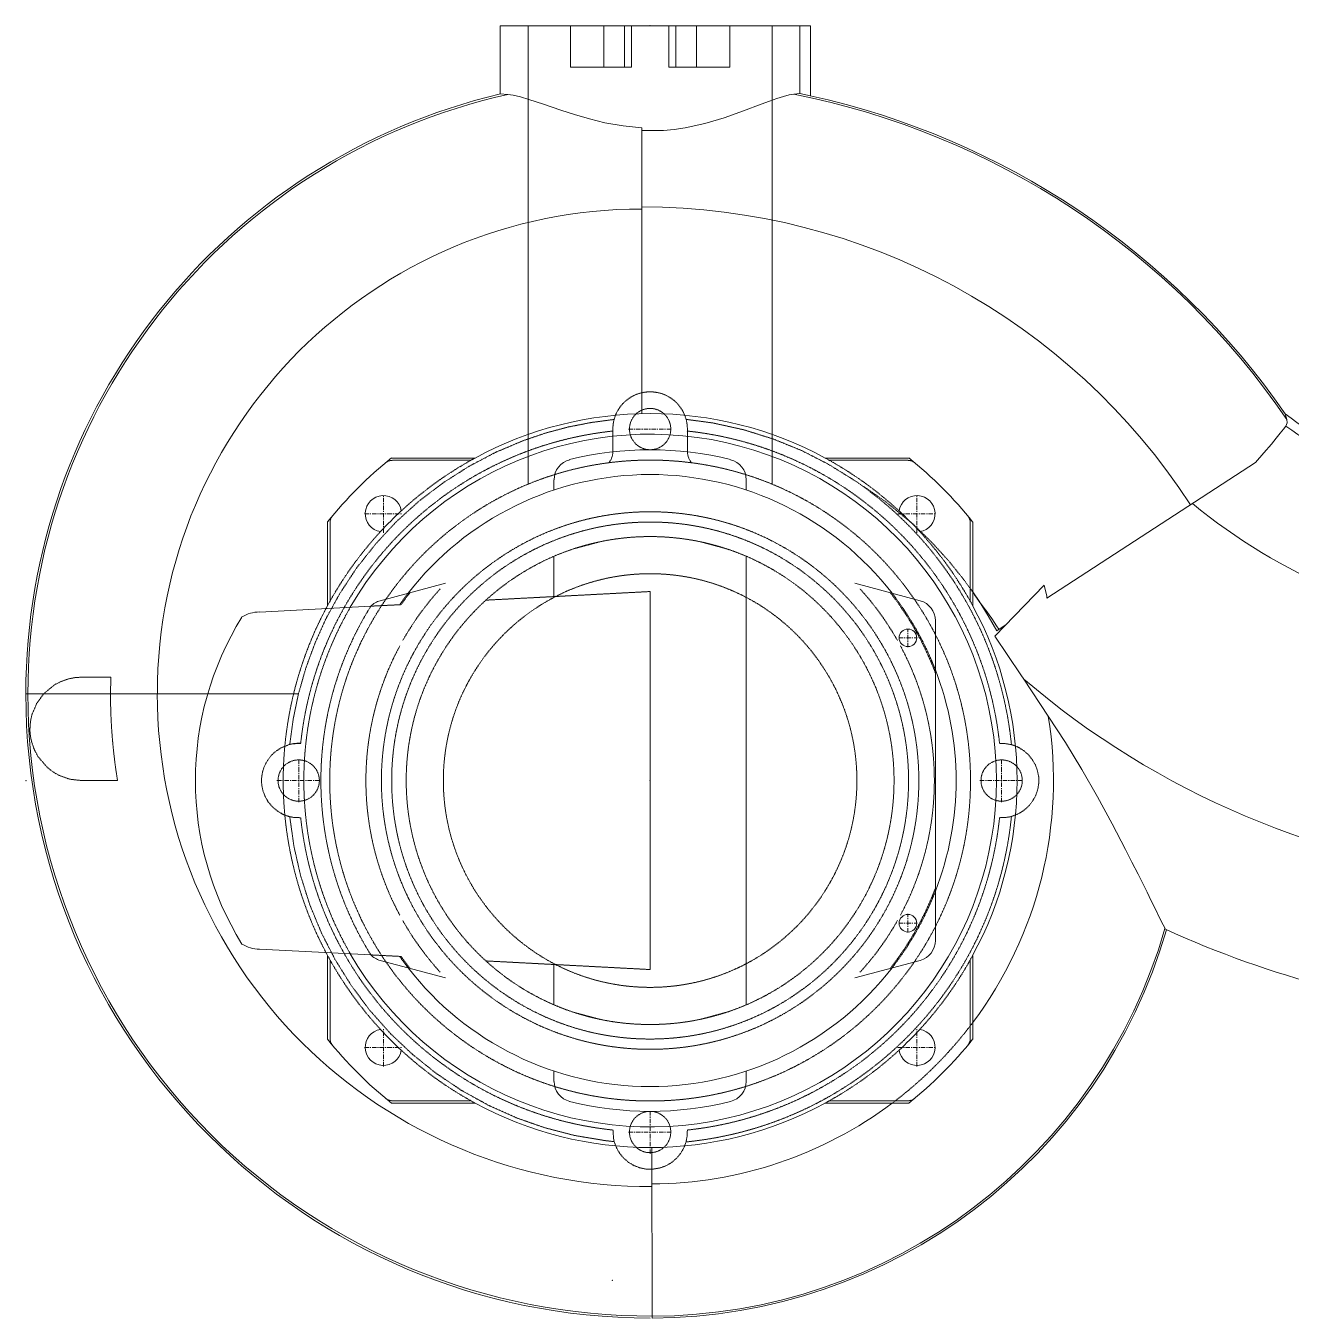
# Model space of a CAD drawing. Header units: millimetres. Extents: x 842 to 5141, y 625 to 3919.
# Drawn here: x 842 to 2001, y 625 to 1808 of the extents above; entities that cross this region are included whole.
import ezdxf

# ---------------------------------------------------------------- set-up
doc = ezdxf.new("R2010")
doc.units = ezdxf.units.MM
doc.linetypes.add('CENTER', pattern=[7, 4, -1, 1, -1])
doc.linetypes.add('DASHED', pattern=[0.75, 0.5, -0.25])
for name, color, linetype, lineweight in [('2d ConnectionPoints', 7, 'Continuous', 50), ('AM_0', 7, 'Continuous', 50), ('AM_4', 3, 'Continuous', 25), ('AM_7', 4, 'CENTER', 20), ('AM_9', 6, 'DASHED', 25)]:
    doc.layers.add(name, color=color, linetype=linetype, lineweight=lineweight)

msp = doc.modelspace()

# ---------------------------------------------------------------- linework, layer by layer
at = {"layer": '2d ConnectionPoints', "lineweight": 13}
for p in [(1413.8, 1808.1), (842.3, 1117.3), (1413.8, 1117.3, 198.7), (1413.8, 1117.3, 478.8), (1413.8, 1117.3, -335), (1413.8, 1117.3, 198.7), (1413.8, 1117.3), (1413.8, 1117.3, -278.2), (1379.2, 659.7)]:
    msp.add_point(p, dxfattribs=at)
at = {"layer": 'AM_0', "lineweight": 13}
for p, q in [((1276.6, 1808.1), (1276.6, 1745.6)), ((1276.6, 1808.1), (1560.5, 1808.1)), ((1340.9, 1808.1), (1340.9, 1770.2)), ((1371.3, 1770.2), (1371.3, 1808.1)), ((1396.8, 1770.2), (1396.8, 1808.1)), ((1430.9, 1770.2), (1430.9, 1808.1)), ((1456.4, 1770.2), (1456.4, 1808.1)), ((1486.8, 1770.2), (1486.8, 1808.1)), ((1550.7, 1746), (1550.7, 1808.1)), ((1560.5, 1744), (1560.5, 1808.1)), ((1340.9, 1770.2), (1396.8, 1770.2)), ((1430.9, 1770.2), (1486.8, 1770.2)), ((1276.6, 1745.7), (1283.4, 1745.3)), ((1545.4, 1745.6), (1550.7, 1746)), ((1550.7, 1746), (1560.5, 1744)), ((1406.3, 1714.6), (1406.3, 1453.1)), ((1995.1, 1453), (1996.8, 1447.9)), ((1253.6, 1412.5), (1177, 1412.5)), ((1650.7, 1412.5), (1574.1, 1412.5)), ((1968, 1408.3), (1777.1, 1284.3)), ((1325.8, 1392.6), (1325.8, 1383.2)), ((1501.8, 1383.2), (1501.8, 1392.6)), ((1118.6, 1354.2), (1118.6, 1277.5)), ((1709.1, 1277.5), (1709.1, 1354.2)), ((1226.6, 1298), (1166.7, 1281.9)), ((1661, 1281.9), (1601.1, 1298)), ((1709.1, 1290), (1714.9, 1281.5)), ((1774.4, 1296), (1729.5, 1249.5)), ((1158.1, 1276.9), (1056.2, 1271.5)), ((1675, 970.9), (1675, 1263.6)), ((1739.7, 1260), (1731.1, 1254.4)), ((1755.9, 1210.2), (1778.3, 1176.2)), ((1885.2, 981.8), (1885.7, 981.2)), ((1056.2, 963), (1158.1, 957.7)), ((1118.6, 957), (1118.6, 880.4)), ((1166.7, 952.7), (1226.6, 936.6)), ((1601.1, 936.6), (1661, 952.7)), ((1709.1, 880.4), (1709.1, 957)), ((1325.8, 851.4), (1325.8, 841.9)), ((1501.8, 841.9), (1501.8, 851.4)), ((1177, 822.1), (1253.6, 822.1)), ((1574.1, 822.1), (1650.7, 822.1)), ((1415.3, 781.4), (1415.8, 625.2))]:
    msp.add_line(p, q, dxfattribs=at)
for points in [[(1283.4, 1745.3), (1288.5, 1744.6), (1295, 1743.1), (1302.8, 1740.8), (1316.3, 1736.3), (1332.1, 1731), (1344.7, 1726.9), (1358.2, 1723), (1372.4, 1719.4), (1389.1, 1716.4), (1406.3, 1714.6)], [(1406.3, 1712.2), (1425.9, 1712.3), (1435.9, 1713.2), (1445.8, 1714.7), (1464, 1718.8), (1481.5, 1724), (1499.2, 1730.3), (1515.4, 1736.3), (1523, 1739.1), (1529.8, 1741.5), (1536, 1743.5), (1541.2, 1744.9), (1545.4, 1745.6)], [(1996.8, 1447.9), (1997.1, 1444.7), (1995.9, 1441.8)], [(1995.9, 1441.8), (1993.6, 1438.8), (1990.6, 1435.1), (1986.9, 1430.6), (1982.5, 1425.3), (1975.7, 1417.4), (1968, 1408.3)], [(1777.1, 1284.3), (1776.9, 1286.2), (1774.4, 1296)], [(1714.9, 1281.5), (1723.3, 1268.2), (1731.1, 1254.4)], [(1729.5, 1249.5), (1753.3, 1214.2), (1755.9, 1210.2)], [(1778.3, 1176.2), (1794, 1152), (1808.9, 1127.4), (1823.2, 1102.4), (1836.7, 1077.6), (1849, 1054.1), (1854.9, 1042.7), (1860.5, 1031.7), (1864.7, 1023.1), (1868.8, 1015), (1872.5, 1007.3), (1876, 1000.3), (1880.2, 991.6), (1883.4, 985.2), (1885.2, 981.8)]]:
    msp.add_lwpolyline(points, dxfattribs=at)
for centre in [(1649.8, 1247.9), (1649.8, 986.7)]:
    msp.add_circle(centre, 8.04, dxfattribs=at)
for centre, radius, start, end in [((1406.3, 1196.8), 564, 103.2795, 180), ((1406.3, 1043.5), 717.3, 34.8129, 77.591), ((1413.8, 1117.3), 335.9, 61.5067, 118.4933), ((2259.8, 1798.6), 435.3, 232.5584, 260.7853), ((1413.8, 1117.3), 317, 210.0215, 149.9785), ((1413.8, 1117.3), 302.8, 75.9166, 104.0834), ((1413.8, 1117.3), 378.5, 128.7394, 141.2606), ((1344.8, 1392.6), 18.9, 104.0834, 180), ((1482.9, 1392.6), 18.9, 0, 75.9166), ((1413.8, 1117.3), 378.5, 38.7394, 51.2606), ((1413.8, 1117.3), 280.1, 37.7579, 142.2421), ((1169.6, 1361.5), 16.6, 9.015, 260.985), ((1658.1, 1361.5), 16.6, 279.015, 170.985), ((1413.8, 1117.3), 335.9, 132.7139, 137.2861), ((1413.8, 1117.3), 335.9, 42.7139, 47.2861), ((1413.8, 1117.3), 335.9, 151.5067, 152.0525), ((1171.6, 1263.6), 18.9, 105, 135.6078), ((1656.1, 1263.6), 18.9, 0, 75), ((1413.8, 1117.3), 335.9, 331.5067, 28.4933), ((1281.4, 1117.3), 283.9, 148.1838, 211.8162), ((1056.2, 1241.3), 30.3, 90, 121.9273), ((1413.8, 1117.3), 280.1, 338.8172, 21.1828), ((1413.8, 1196.8), 571.5, 180, 270), ((1413.8, 1117.3), 492.1, 270.2323, 343.8942), ((1656.1, 970.9), 18.9, 285, 0), ((2259.8, 1798.6), 899, 245.4103, 265.5529), ((1056.2, 993.3), 30.3, 238.0727, 270), ((1413.8, 1117.3), 335.9, 207.9475, 208.4933), ((1171.6, 970.9), 18.9, 224.3922, 255), ((1413.8, 1117.3), 280.1, 217.7579, 322.2421), ((1169.6, 873.1), 16.6, 99.015, 350.985), ((1413.8, 1117.3), 335.9, 222.7139, 227.2861), ((1658.1, 873.1), 16.6, 189.015, 80.985), ((1413.8, 1117.3), 335.9, 312.7139, 317.2861), ((1413.8, 1117.3), 378.5, 218.7394, 231.2606), ((1413.8, 1117.3), 378.5, 308.7394, 321.2606), ((1344.8, 841.9), 18.9, 180, 255.9166), ((1482.9, 841.9), 18.9, 284.0834, 0), ((1413.8, 1117.3), 335.9, 241.5067, 298.4933), ((1413.8, 1117.3), 302.8, 255.9166, 284.0834)]:
    msp.add_arc(centre, radius, start, end, dxfattribs=at)
at = {"layer": 'AM_4', "lineweight": 13}
for p, q in [((1390.4, 1770.2), (1390.4, 1808.1)), ((1437.3, 1770.2), (1437.3, 1808.1)), ((1008.8, 1196.8), (842.3, 1196.8))]:
    msp.add_line(p, q, dxfattribs=at)
for centre, radius, start, end in [((1406.3, 1196.8), 562.1, 102.6284, 180), ((1406.3, 1043.5), 715.7, 34.4035, 78.789), ((1406.3, 1196.8), 443.6, 90, 180), ((1406.3, 1043.5), 598.8, 33, 90), ((2259.8, 1798.6), 443.8, 233.5096, 260.9638), ((2259.8, 1798.6), 552.5, 230.7496, 262.752), ((1406.3, 1043.5), 389.7, 33, 37.6469), ((2259.8, 1798.6), 774.7, 229.4213, 264.838), ((1413.8, 1196.8), 569.7, 180, 270.2), ((1413.8, 1196.8), 451.2, 180, 270.2), ((1413.8, 1117.3), 369.2, 323.0939, 9.174), ((1413.8, 1117.3), 490.4, 270.2324, 343.9629), ((1413.8, 1117.3), 369.2, 270.2431, 306.9061)]:
    msp.add_arc(centre, radius, start, end, dxfattribs=at)
at = {"layer": 'AM_7', "lineweight": 13}
for p, q in [((1394, 1439), (1433.7, 1439)), ((1169.6, 1344.1), (1169.6, 1378.9)), ((1658.1, 1344.1), (1658.1, 1378.9)), ((1152.2, 1361.5), (1187, 1361.5)), ((1640.7, 1361.5), (1675.5, 1361.5)), ((1649.8, 1239.4), (1649.8, 1256.3)), ((1641.4, 1247.9), (1658.2, 1247.9)), ((1092.1, 1097.4), (1092.1, 1137.2)), ((1735.6, 1097.4), (1735.6, 1137.2)), ((1072.2, 1117.3), (1112, 1117.3)), ((1715.7, 1117.3), (1755.4, 1117.3)), ((1649.8, 978.3), (1649.8, 995.2)), ((1641.4, 986.7), (1658.2, 986.7)), ((1169.6, 855.7), (1169.6, 890.5)), ((1658.1, 855.7), (1658.1, 890.5)), ((1152.2, 873.1), (1187, 873.1)), ((1640.7, 873.1), (1675.5, 873.1)), ((1413.8, 775.7), (1413.8, 815.4)), ((1394, 795.6), (1433.7, 795.6))]:
    msp.add_line(p, q, dxfattribs=at)
at = {"layer": 'AM_9', "lineweight": 13}
for p, q in [((1302.2, 1808.1), (1302.2, 1388.7)), ((1525.5, 1388.7), (1525.5, 1808.1)), ((1379.8, 1437.2), (1379.8, 1419.3)), ((1447.9, 1419.3), (1447.9, 1437.2)), ((1249.7, 1410.4), (1177.7, 1410.4)), ((1650, 1410.4), (1578, 1410.4)), ((1909.2, 1370.1), (1910.2, 1370.8)), ((1120.8, 1353.4), (1120.8, 1281.5)), ((1706.9, 1281.5), (1706.9, 1353.4)), ((1368, 1335.9), (1344.2, 1329.5)), ((1483.4, 1329.5), (1459.7, 1335.9)), ((1325.8, 1322.5), (1325.8, 1285.7)), ((1501.8, 912), (1501.8, 1322.5)), ((1413.8, 1290.3), (1263.5, 1282.4)), ((1413.8, 944.3), (1413.8, 1290.3)), ((1706.9, 1293.1), (1709.1, 1290)), ((1185.9, 1278.3), (1158.1, 1276.9)), ((893.4, 1211.9), (920.1, 1211.9)), ((1008.8, 1196.8), (1091.9, 1196.8)), ((926.3, 1117.3), (893.4, 1117.3)), ((1120.8, 953.1), (1120.8, 881.2)), ((1158.1, 957.7), (1185.9, 956.3)), ((1263.5, 952.2), (1413.8, 944.3)), ((1325.8, 948.9), (1325.8, 912)), ((1706.9, 881.2), (1706.9, 953.1)), ((1344.2, 905.1), (1368, 898.7)), ((1459.7, 898.7), (1483.4, 905.1)), ((1177.7, 824.2), (1249.7, 824.2)), ((1578, 824.2), (1650, 824.2)), ((1415.4, 748.1), (1415.4, 746.5))]:
    msp.add_line(p, q, dxfattribs=at)
for points in [[(1380.9, 1447.8), (1359.8, 1445), (1338.9, 1440.9), (1317.9, 1435.3), (1297.4, 1428.3), (1272.1, 1417.6), (1247.8, 1404.8), (1224, 1389.6), (1201.6, 1372.5), (1181.2, 1354), (1162.5, 1333.8), (1144.9, 1311.6), (1129.4, 1287.9), (1117.6, 1266.5), (1107.5, 1244.3), (1098.8, 1220.8), (1091.9, 1196.8)], [(1601.7, 1391.5), (1577.2, 1406.7), (1552.6, 1419.3), (1526.8, 1429.8), (1499.7, 1438.3), (1471.7, 1444.5), (1446.7, 1447.9)], [(1651.4, 1354.6), (1628.9, 1372.9), (1601.7, 1391.5)], [(1714.9, 1281.5), (1701.6, 1300.4), (1687, 1318.5), (1671.2, 1335.8), (1654.2, 1352.2), (1651.4, 1354.6)], [(858.7, 1196.8), (868.4, 1204.8), (874.4, 1207.9), (881.2, 1210.3), (887.1, 1211.5), (893.4, 1211.9)], [(893.4, 1117.3), (882.6, 1118.5), (872.8, 1122), (866.9, 1125.4), (861.8, 1129.4), (853.3, 1139.4), (849.8, 1146.2), (847.5, 1153.1), (846.8, 1156.2), (846.3, 1159.7), (846.1, 1162.3), (846.1, 1164.8), (846.2, 1168.4), (846.9, 1173.3), (847.9, 1177.6), (852.2, 1187.8), (858.7, 1196.8)], [(1091.9, 1196.8), (1087.1, 1173.8), (1083.9, 1150.4)], [(1083.9, 1084.2), (1082.6, 1084.6), (1077.3, 1086.6), (1072.3, 1089.6), (1068, 1093.3), (1064.2, 1097.7), (1061.4, 1102.6), (1059.3, 1108.1), (1058.2, 1113.6), (1058.1, 1119.4), (1058.9, 1125), (1060.7, 1130.5), (1063.4, 1135.5), (1066.9, 1140.2), (1071, 1144), (1075.9, 1147.2), (1083.9, 1150.4)], [(1093.9, 1151.3), (1086.3, 1150.9), (1083.9, 1150.4)], [(1744.6, 1150.1), (1738.5, 1151.2), (1733.8, 1151.3)], [(1744.6, 1150.1), (1745.2, 1150), (1750.6, 1147.9), (1755.5, 1144.9), (1759.9, 1141.1), (1763.6, 1136.6), (1766.5, 1131.6), (1768.4, 1126.2), (1769.5, 1120.6), (1769.6, 1114.9), (1768.7, 1109.3), (1766.9, 1103.9), (1764.2, 1098.9), (1760.8, 1094.4), (1756.6, 1090.5), (1751.9, 1087.4), (1744.6, 1084.4)], [(1083.9, 1084.2), (1088.7, 1083.4), (1093.9, 1083.3)], [(1083.9, 1084.2), (1087.7, 1057.2), (1093.8, 1030.4), (1102.2, 1003.7), (1113, 977.6), (1125.6, 953.1), (1140.3, 929.6), (1157.2, 906.9), (1176.2, 885.6), (1196.2, 866.7), (1217.8, 849.4), (1241.3, 833.6), (1266.3, 819.8), (1291.3, 808.6), (1317.4, 799.5), (1344.8, 792.4), (1372.9, 787.7), (1380.9, 786.8)], [(1733.8, 1083.3), (1741.4, 1083.7), (1744.6, 1084.4)], [(1379.8, 797.4), (1380.3, 789.8), (1380.9, 786.8)], [(1446.7, 786.5), (1447.7, 792.1), (1447.9, 797.4)], [(1415.4, 761.5), (1409.8, 761.7), (1404.2, 762.9), (1399, 764.9), (1394.1, 767.8), (1389.8, 771.5), (1386.1, 775.8), (1383.2, 780.7), (1381.1, 786.1), (1380.9, 786.8)], [(1446.7, 786.5), (1446.5, 785.9), (1444.5, 780.6), (1441.4, 775.6), (1437.7, 771.3), (1433.2, 767.5), (1428.3, 764.7), (1422.8, 762.7), (1415.4, 761.5)]]:
    msp.add_lwpolyline(points, dxfattribs=at)
for centre, radius in [((1413.8, 1439), 18.9), ((1413.8, 1117.3), 293.3), ((1413.8, 1117.3), 246), ((1413.8, 1117.3), 236.6), ((1413.8, 1117.3), 223.3), ((1413.8, 1117.3), 189.3), ((1092.1, 1117.3), 18.9), ((1735.6, 1117.3), 18.9), ((1413.8, 795.6), 18.9)]:
    msp.add_circle(centre, radius, dxfattribs=at)
for centre, radius, start, end in [((1413.8, 1439), 34.1, 356.9653, 183.0347), ((1413.8, 1117.3), 321.7, 96.0694, 173.9306), ((1413.8, 1117.3), 321.7, 6.0694, 83.9306), ((1177.7, 1400.9), 9.46, 90, 129.7819), ((1413.8, 1117.3), 335.9, 118.4933, 132.7139), ((1360.9, 1419.3), 18.9, 324.24, 0), ((1466.8, 1419.3), 18.9, 180, 215.76), ((1413.8, 1117.3), 335.9, 47.2861, 61.5067), ((1650, 1400.9), 9.46, 50.2181, 90), ((1413.8, 1117.3), 332.4, 5.6724, 55.5916), ((1130.2, 1353.4), 9.46, 140.2181, 180), ((1697.4, 1353.4), 9.46, 0, 39.7819), ((1413.8, 1117.3), 335.9, 137.2861, 151.5067), ((1413.8, 1117.3), 335.9, 28.4933, 42.7139), ((1413.8, 1117.3), 260.2, 137.5764, 150.4709), ((1413.8, 1117.3), 260.2, 29.5291, 42.4236), ((1413.8, 1117.3), 280.1, 142.2421, 144.9204), ((1413.8, 1117.3), 279.1, 141.9742, 144.7612), ((1413.8, 1117.3), 279.1, 20.6527, 38.0258), ((1413.8, 1117.3), 280.1, 21.1828, 37.7579), ((1413.8, 1117.3), 335.9, 152.0525, 207.9475), ((1413.8, 1117.3), 317, 149.9785, 210.0215), ((1413.8, 1117.3), 301.4, 148.0253, 211.9747), ((1413.8, 1117.3), 260.2, 151.7317, 208.2683), ((1413.8, 1117.3), 260.2, 331.7317, 28.2683), ((1406.3, 1196.8), 486.4, 178.2163, 180), ((1413.8, 1196.8), 494, 180, 189.2598), ((1092.1, 1117.3), 34.1, 86.9653, 105.1439), ((1092.1, 1117.3), 34.1, 241.0989, 258.3303), ((1413.8, 1117.3), 321.7, 186.0694, 263.9306), ((1413.8, 1117.3), 332.4, 275.6724, 354.3276), ((1413.8, 1117.3), 321.7, 276.0694, 353.9306), ((1413.8, 1117.3), 279.1, 321.9742, 339.3473), ((1413.8, 1117.3), 280.1, 322.2421, 338.8172), ((1413.8, 1117.3), 260.2, 209.5291, 222.4236), ((1413.8, 1117.3), 260.2, 317.5764, 330.4709), ((1413.8, 1117.3), 335.9, 208.4933, 222.7139), ((1413.8, 1117.3), 280.1, 215.0796, 217.7579), ((1413.8, 1117.3), 279.1, 215.2388, 218.0258), ((1413.8, 1117.3), 335.9, 317.2861, 331.5067), ((1413.8, 1117.3), 369.2, 306.9061, 323.0939), ((1130.2, 881.2), 9.46, 180, 219.7819), ((1697.4, 881.2), 9.46, 320.2181, 0), ((1413.8, 1117.3), 335.9, 227.2861, 241.5067), ((1413.8, 1117.3), 335.9, 298.4933, 312.7139), ((1177.7, 833.7), 9.46, 230.2181, 270), ((1650, 833.7), 9.46, 270, 309.7819)]:
    msp.add_arc(centre, radius, start, end, dxfattribs=at)

doc.saveas('drawing.dxf')
